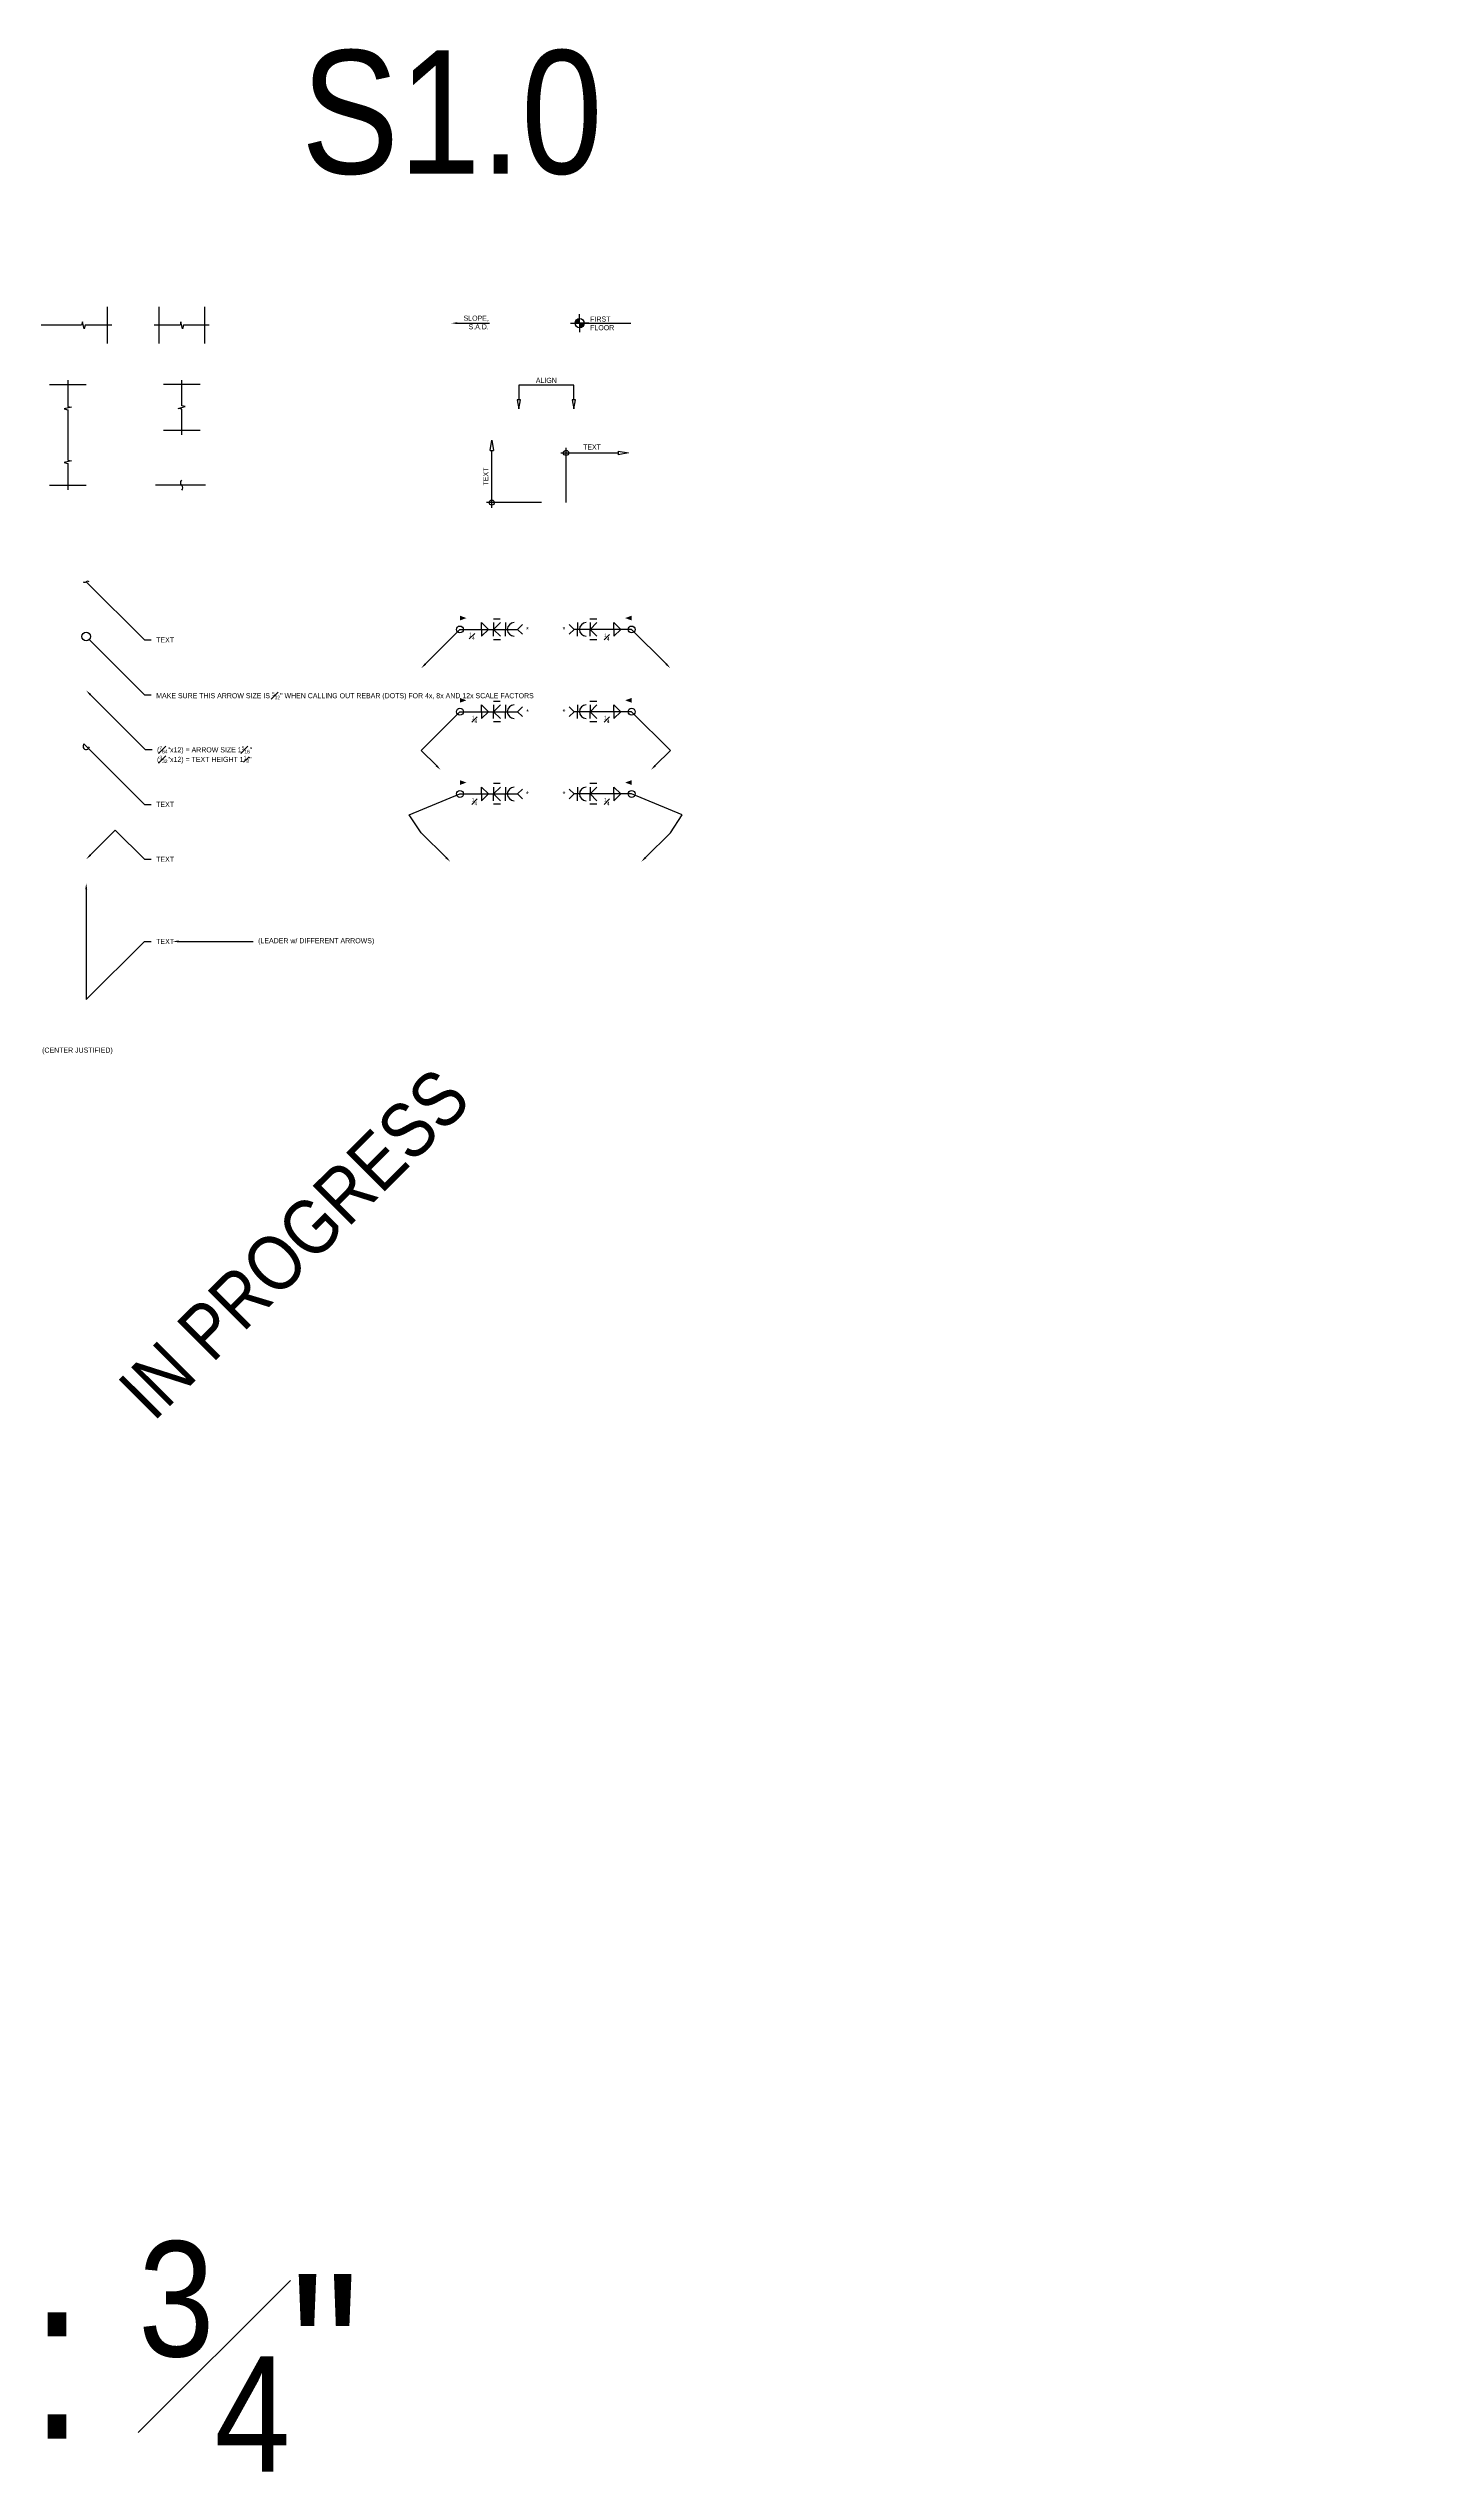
# Model space of a CAD drawing. Header units: inches. Extents: x -16404 to 14624, y -1591 to 16152.
# Drawn here: x 911.1 to 1110.5, y -377.3 to -23.7 of the extents above; entities that cross this region are included whole.
import ezdxf
from ezdxf import colors
from ezdxf.entities.mleader import LeaderData, LeaderLine
from ezdxf.math import Vec2, Vec3

# ---------------------------------------------------------------- set-up
doc = ezdxf.new("R2010")
doc.units = ezdxf.units.IN
doc.header["$LTSCALE"] = 24
doc.header["$MEASUREMENT"] = 0
doc.layers.get('0').update_dxf_attribs({"linetype": 'CONTINUOUS'})
doc.layers.get('DefPoints').update_dxf_attribs({"color": 251, "linetype": 'CONTINUOUS'})
for name, color, linetype, plot in [('DESIGNER COMMENTS', 221, 'CONTINUOUS', False), ('S-ANNO-GRID-NONPLOT', 251, 'CONTINUOUS', False), ('S-ANNO-NONPLOT', 253, 'CONTINUOUS', False)]:
    doc.layers.add(name, color=color, linetype=linetype, plot=plot)
for name, color, linetype in [('S-ANNO-DIMS', 2, 'CONTINUOUS'), ('S-ANNO-NOTE', 4, 'CONTINUOUS'), ('S-ANNO-NOTE-EXIST', 251, 'CONTINUOUS'), ('S-BREAK', 2, 'CONTINUOUS'), ('S-ROOM-NAME', 252, 'CONTINUOUS')]:
    doc.layers.add(name, color=color, linetype=linetype)
doc.styles.add('Arial', font='arial.ttf', dxfattribs={"width": 0.85})
doc.dimstyles.new('DIM-8_Se', dxfattribs={"dimscale": 8, "dimtxt": 0.09375, "dimasz": 0.109375, "dimexe": 0.0625, "dimexo": 0.0625, "dimgap": 0.0625, "dimtad": 1, "dimdec": 4, "dimzin": 11, "dimdsep": 46, "dimlunit": 4, "dimtxsty": 'Arial', "dimblk": 'ARCHTICK', "dimcen": 0.125, "dimdle": 0.0625, "dimclrd": 256, "dimclre": 256, "dimclrt": 4, "dimadec": 0, "dimazin": 0, "dimtfac": 0.75, "dimtdec": 4, "dimtmove": 0, "dimatfit": 3, "dimfxl": 1, "dimfrac": 1, "dimtolj": 1, "dimtzin": 0, "dimarcsym": 0})

# ---------------------------------------------------------------- blocks, each defined once
blk = doc.blocks.new('ELEV-SYMB')
at = {"color": 2}
for points in [[(-2, 0), (0, 0), (0, 2)], [(2, 0), (0, 0), (0, -2)]]:
    blk.add_lwpolyline(points, dxfattribs=at)
at = {"color": 2, "const_width": 1}
for points in [[(0, 0.5, 0.414214), (-0.5, 0, 0.414214)], [(0, -0.5, 0.414214), (0.5, 0, 0.414214)]]:
    blk.add_lwpolyline(points, format="xyb", dxfattribs=at)
at = {"color": 2}
blk.add_circle((0, 0), 1, dxfattribs=at)
blk = doc.blocks.new('_Small')
at = {"color": 0, "linetype": 'ByBlock', "lineweight": -2}
blk.add_circle((0, 0), 0.25, dxfattribs=at)
blk = doc.blocks.new('_ClosedBlank')
at = {"color": 0, "linetype": 'ByBlock', "lineweight": -2}
for p, q in [((-1, 0.17), (0, 0)), ((-1, 0.17), (-1, -0.17)), ((0, 0), (-1, -0.17))]:
    blk.add_line(p, q, dxfattribs=at)
blk = doc.blocks.new('*D1107')
at = {"layer": 'DefPoints', "color": 0, "transparency": 16777216}
for p in [(995.66, -82.75), (995.66, -82.75), (986.57, -89.99)]:
    blk.add_point(p, dxfattribs=at)
at = {"layer": 'S-ANNO-DIMS', "lineweight": -2, "transparency": 16777216}
for p, q in [((985.82, -82.75), (994.16, -82.75)), ((986.57, -89.99), (986.57, -82))]:
    blk.add_line(p, q, dxfattribs=at)
at = {"layer": 'S-ANNO-DIMS', "lineweight": -2, "transparency": 16777216, "xscale": 1.5, "yscale": 1.5, "zscale": 1.5, "rotation": 180}
blk.add_blockref('_Small', (986.57, -82.75), dxfattribs=at)
at = {"layer": 'S-ANNO-DIMS', "lineweight": -2, "transparency": 16777216, "xscale": 1.5, "yscale": 1.5, "zscale": 1.5}
blk.add_blockref('_ClosedBlank', (995.66, -82.75), dxfattribs=at)
at = {"layer": 'S-ANNO-DIMS', "color": 4, "transparency": 16777216, "insert": (990.36, -81.88), "char_height": 0.75, "attachment_point": 5, "style": 'Arial'}
blk.add_mtext('\\A1;TEXT ', dxfattribs=at)
blk = doc.blocks.new('_Integral')
at = {"color": 0, "linetype": 'ByBlock', "lineweight": -2}
for centre, start, end in [((0.44, -0.09), 102, 168), ((-0.44, 0.09), 282, 348)]:
    blk.add_arc(centre, 0.454, start, end, dxfattribs=at)
blk = doc.blocks.new('_DotBlank')
at = {"color": 0, "lineweight": -2}
blk.add_line((-0.5, 0), (-1, 0), dxfattribs=at)
blk.add_circle((0, 0), 0.5, dxfattribs=at)
blk = doc.blocks.new('ARROW-LOOP')
at = {"color": 0}
blk.add_lwpolyline([(-1.81, 0), (0.54, 0, 1.317177), (-0.46, -0.28)], format="xyb", dxfattribs=at)
blk = doc.blocks.new('SE_BREAK_3IN')
at = {"layer": 'S-BREAK'}
blk.add_lwpolyline([(0, -0.37, 0.408465), (0, 0, -0.407415), (0, 0.37, -2.166217)], format="xyb", dxfattribs=at)
blk = doc.blocks.new('Se_BREAK SYMBOL')
at = {"color": 0, "linetype": 'ByBlock'}
blk.add_lwpolyline([(6, 0), (0.38, 0), (0.19, -0.78), (-0.19, 0.78), (-0.38, 0), (-6, 0)], dxfattribs=at)
blk = doc.blocks.new('*D1113')
at = {"layer": 'DefPoints', "color": 0, "transparency": 16777216}
for p in [(975.74, -80.89), (975.74, -80.89), (982.98, -89.99)]:
    blk.add_point(p, dxfattribs=at)
at = {"layer": 'S-ANNO-DIMS', "lineweight": -2, "transparency": 16777216}
for p, q in [((975.74, -90.74), (975.74, -82.39)), ((982.98, -89.99), (974.99, -89.99))]:
    blk.add_line(p, q, dxfattribs=at)
at = {"layer": 'S-ANNO-DIMS', "lineweight": -2, "transparency": 16777216, "xscale": 1.5, "yscale": 1.5, "zscale": 1.5}
for name, p, rotation in [('_ClosedBlank', (975.74, -80.89), 90), ('_Small', (975.74, -89.99), 270)]:
    blk.add_blockref(name, p, dxfattribs=dict(at, rotation=rotation))
at = {"layer": 'S-ANNO-DIMS', "color": 4, "transparency": 16777216, "insert": (974.87, -86.19), "char_height": 0.75, "attachment_point": 5, "rotation": 90, "style": 'Arial'}
blk.add_mtext('\\A1;TEXT ', dxfattribs=at)

msp = doc.modelspace()

# ---------------------------------------------------------------- linework, layer by layer
at = {"layer": 'S-ANNO-DIMS'}
msp.add_lwpolyline([(987.94983, -75.00211), (987.44983, -75.00211), (987.69983, -76.33544), (987.94983, -75.00211), (987.69983, -75.00211), (987.69983, -72.88077), (979.69983, -72.88077), (979.69983, -75.00211), (979.44983, -75.00211), (979.69983, -76.33544), (979.94983, -75.00211), (979.44983, -75.00211)], dxfattribs=at)
at = {"layer": 'S-ANNO-NONPLOT'}
for p, q in [((919.63669, -61.44977), (919.63669, -66.7831)), ((927.18502, -61.44977), (927.18502, -66.7831)), ((933.85169, -61.44977), (933.85169, -66.7831)), ((911.24127, -72.7831), (916.5746, -72.7831)), ((933.18502, -72.7831), (927.85169, -72.7831)), ((933.18502, -79.44977), (927.85169, -79.44977)), ((911.24127, -87.45754), (916.5746, -87.45754))]:
    msp.add_line(p, q, dxfattribs=at)
msp.add_lwpolyline([(933.98747, -87.45754), (926.67054, -87.45754)], dxfattribs=at)
at = {"layer": 'S-ANNO-NOTE', "color": 2}
msp.add_line((987.22604, -63.814), (996.02924, -63.814), dxfattribs=at)
at = {"layer": 'S-ANNO-NOTE'}
for p, q in [((976.97447, -107.00039), (975.97447, -107.00039)), ((977.75081, -107.50039), (977.75081, -108.50039)), ((977.75081, -109.50039), (977.75081, -108.50039)), ((988.2618, -107.50039), (988.2618, -108.50039)), ((988.2618, -109.50039), (988.2618, -108.50039)), ((991.04662, -107.00039), (990.04662, -107.00039)), ((977.00185, -110.00039), (976.00185, -110.00039)), ((991.04662, -110.00039), (990.04662, -110.00039)), ((976.97447, -119.00039), (975.97447, -119.00039)), ((977.75081, -119.50039), (977.75081, -120.50039)), ((988.2618, -119.50039), (988.2618, -120.50039)), ((991.04662, -119.00039), (990.04662, -119.00039)), ((977.00185, -122.00039), (976.00185, -122.00039)), ((977.75081, -121.50039), (977.75081, -120.50039)), ((988.2618, -121.50039), (988.2618, -120.50039)), ((991.04662, -122.00039), (990.04662, -122.00039)), ((976.97447, -131.00039), (975.97447, -131.00039)), ((977.00185, -134.00039), (976.00185, -134.00039)), ((977.75081, -131.50039), (977.75081, -132.50039)), ((977.75081, -133.50039), (977.75081, -132.50039)), ((988.2618, -131.50039), (988.2618, -132.50039)), ((988.2618, -133.50039), (988.2618, -132.50039)), ((991.04662, -131.00039), (990.04662, -131.00039)), ((991.04662, -134.00039), (990.04662, -134.00039))]:
    msp.add_line(p, q, dxfattribs=at)
for points in [[(971.10281, -108.50039, 0, 0, 0), (971.10281, -106.84241, 0.68404, 0, 0), (972.0425, -106.84241, 0, 0, 0)], [(996.13372, -108.50039, 0, 0, 0), (996.13372, -106.84241, 0.68404, 0, 0), (995.19403, -106.84241, 0, 0, 0)], [(971.10281, -120.50039, 0, 0, 0), (971.10281, -118.84241, 0.68404, 0, 0), (972.0425, -118.84241, 0, 0, 0)], [(996.13372, -120.50039, 0, 0, 0), (996.13372, -118.84241, 0.68404, 0, 0), (995.19403, -118.84241, 0, 0, 0)], [(971.10281, -132.50039, 0, 0, 0), (971.10281, -130.84241, 0.68404, 0, 0), (972.0425, -130.84241, 0, 0, 0)], [(996.13372, -132.50039, 0, 0, 0), (996.13372, -130.84241, 0.68404, 0, 0), (995.19403, -130.84241, 0, 0, 0)]]:
    msp.add_lwpolyline(points, format="xyseb", dxfattribs=at)
for points in [[(974.25289, -108.50039), (974.25289, -107.50039), (975.25289, -108.50039)], [(974.25289, -108.50039), (974.25289, -109.50039), (975.25289, -108.50039)], [(976.00185, -107.50039), (976.00185, -108.50039), (977.00185, -107.50039)], [(976.00185, -109.50039), (976.00185, -108.50039), (977.00185, -109.50039)], [(980.20493, -109.2075), (979.49783, -108.50039), (980.20493, -107.79328)], [(987.03159, -109.2075), (987.7387, -108.50039), (987.03159, -107.79328)], [(990.074, -107.50039), (990.074, -108.50039), (991.074, -107.50039)], [(990.074, -109.50039), (990.074, -108.50039), (991.074, -109.50039)], [(993.55389, -108.50039), (993.55389, -107.50039), (994.55389, -108.50039)], [(993.55389, -108.50039), (993.55389, -109.50039), (994.55389, -108.50039)], [(974.25289, -120.50039), (974.25289, -119.50039), (975.25289, -120.50039)], [(976.00185, -119.50039), (976.00185, -120.50039), (977.00185, -119.50039)], [(980.20493, -121.2075), (979.49783, -120.50039), (980.20493, -119.79328)], [(987.03159, -121.2075), (987.7387, -120.50039), (987.03159, -119.79328)], [(990.074, -119.50039), (990.074, -120.50039), (991.074, -119.50039)], [(993.55389, -120.50039), (993.55389, -119.50039), (994.55389, -120.50039)], [(974.25289, -120.50039), (974.25289, -121.50039), (975.25289, -120.50039)], [(976.00185, -121.50039), (976.00185, -120.50039), (977.00185, -121.50039)], [(990.074, -121.50039), (990.074, -120.50039), (991.074, -121.50039)], [(993.55389, -120.50039), (993.55389, -121.50039), (994.55389, -120.50039)], [(974.25289, -132.50039), (974.25289, -131.50039), (975.25289, -132.50039)], [(974.25289, -132.50039), (974.25289, -133.50039), (975.25289, -132.50039)], [(976.00185, -131.50039), (976.00185, -132.50039), (977.00185, -131.50039)], [(976.00185, -133.50039), (976.00185, -132.50039), (977.00185, -133.50039)], [(980.20493, -133.2075), (979.49783, -132.50039), (980.20493, -131.79328)], [(987.03159, -133.2075), (987.7387, -132.50039), (987.03159, -131.79328)], [(990.074, -131.50039), (990.074, -132.50039), (991.074, -131.50039)], [(990.074, -133.50039), (990.074, -132.50039), (991.074, -133.50039)], [(993.55389, -132.50039), (993.55389, -131.50039), (994.55389, -132.50039)], [(993.55389, -132.50039), (993.55389, -133.50039), (994.55389, -132.50039)]]:
    msp.add_lwpolyline(points, dxfattribs=at)
for centre in [(971.10281, -108.50039), (996.13372, -108.50039), (971.10281, -120.50039), (996.13372, -120.50039), (971.10281, -132.50039), (996.13372, -132.50039)]:
    msp.add_circle(centre, 0.5, dxfattribs=at)
for centre, start, end in [((979.0714, -108.57098), 93.7722975, 176.2277025), ((979.0714, -108.4298), 183.7722975, 266.2277025), ((989.58239, -108.57098), 93.7722975, 176.2277025), ((989.58239, -108.4298), 183.7722975, 266.2277025), ((979.0714, -120.57098), 93.7722975, 176.2277025), ((989.58239, -120.57098), 93.7722975, 176.2277025), ((979.0714, -120.4298), 183.7722975, 266.2277025), ((989.58239, -120.4298), 183.7722975, 266.2277025), ((979.0714, -132.57098), 93.7722975, 176.2277025), ((979.0714, -132.4298), 183.7722975, 266.2277025), ((989.58239, -132.57098), 93.7722975, 176.2277025), ((989.58239, -132.4298), 183.7722975, 266.2277025)]:
    msp.add_arc(centre, 1.07291, start, end, dxfattribs=at)
at = {"layer": 'S-BREAK'}
for points in [[(920.30335, -64.11643), (916.41479, -64.11643), (916.2886, -64.63533), (916.03622, -63.59753), (915.91003, -64.11643), (908.57757, -64.11643), (908.45138, -64.63533), (908.199, -63.59753), (908.07281, -64.11643), (904.23991, -64.11643)], [(913.90794, -72.11643), (913.90794, -75.94933), (914.42684, -76.07552), (913.38904, -76.3279), (913.90794, -76.45409), (913.90794, -83.78655), (914.42684, -83.91274), (913.38904, -84.16512), (913.90794, -84.29131), (913.90794, -88.12421)]]:
    msp.add_lwpolyline(points, dxfattribs=at)

# ---------------------------------------------------------------- block references
at = {"layer": 'S-ANNO-NOTE', "xscale": 0.6666666666666666, "yscale": 0.6666666666666666, "zscale": 0.6666666666666666}
msp.add_blockref('ELEV-SYMB', (988.55938, -63.814), dxfattribs=at)
at = {"layer": 'S-BREAK'}
for name, p, xscale, yscale, zscale in [('Se_BREAK SYMBOL', (930.51835, -64.11643), 0.6666666666666666, 0.6666666666666666, 0.6666666666666666), ('SE_BREAK_3IN', (930.51835, -87.45754), 2, 2, 2)]:
    msp.add_blockref(name, p, dxfattribs=dict(at, xscale=xscale, yscale=yscale, zscale=zscale))
at = {"layer": 'S-BREAK', "xscale": 0.6666666666666666, "yscale": 0.6666666666666666, "zscale": 0.6666666666666666, "rotation": 270}
msp.add_blockref('Se_BREAK SYMBOL', (930.51835, -76.11643), dxfattribs=at)

# ---------------------------------------------------------------- texts
at = {"layer": 'S-ANNO-GRID-NONPLOT', "color": 191, "insert": (991.9061, -24), "char_height": 18, "width": 59.0975878, "attachment_point": 3, "style": 'Arial'}
msp.add_mtext('S1.0', dxfattribs=at)
at = {"layer": 'S-ANNO-NOTE', "insert": (975.31073, -62.71747), "char_height": 0.75, "width": 3.8678273, "attachment_point": 3, "rotation": 359.8065106, "style": 'Arial'}
msp.add_mtext('SLOPE, S.A.D.', dxfattribs=at)
at = {"layer": 'S-ANNO-NOTE', "style": 'Arial'}
for s, insert, char_height, width, attachment_point in [('FIRST\\PFLOOR', (990.0972, -62.84114), 0.75, 12.0077712, 1), ('ALIGN', (983.69983, -72.54744), 0.75, 3.2306086, 8), ('\\A1;{\\H0.7x;\\S1#4;}', (972.46572, -108.97339), 0.75, 1.3935525, 1), ('*', (980.73277, -108.50039), 0.75, 8.4425806, 4), ('*', (986.46918, -108.50039), 0.75, 9.7010774, 6), ('\\A1;{\\H0.7x;\\S1#4;}', (992.91363, -109.10015), 0.75, 2.4380472, 3), ('*', (980.76735, -120.50039), 0.75, 9.7010774, 4), ('*', (986.46918, -120.50039), 0.75, 9.7010774, 6), ('\\A1;{\\H0.7x;\\S1#4;}', (973.61263, -121.10015), 0.75, 2.4380472, 3), ('\\A1;{\\H0.7x;\\S1#4;}', (992.91363, -121.10015), 0.75, 2.4380472, 3), ('\\A1;{\\H0.7x;\\S1#4;}', (973.61263, -133.10015), 0.75, 2.4380472, 3), ('*', (980.73277, -132.50039), 0.75, 8.4425806, 4), ('*', (986.46918, -132.50039), 0.75, 9.7010774, 6), ('\\A1;{\\H0.7x;\\S1#4;}', (992.91363, -133.10015), 0.75, 2.4380472, 3), ('\\A1;1{\\H0.7x;\\S1#2;\\H1.4286x;" = 1\'-0"\\P\\H0.99998x;8x\\PTEXT SIZE: \\H0.7x;\\S3#4;\\H1.4286x;"}', (764.27369, -258.86059), 24, 383.8709751, 1)]:
    msp.add_mtext(s, dxfattribs=dict(at, insert=insert, char_height=char_height, width=width, attachment_point=attachment_point))
at = {"layer": 'S-ANNO-NOTE', "color": 191, "insert": (910.15055, -169.99218), "char_height": 0.75, "width": 10.4807638, "attachment_point": 4, "style": 'Arial'}
msp.add_mtext('(CENTER JUSTIFIED)', dxfattribs=at)
at = {"layer": 'S-ROOM-NAME', "ltscale": 0.25, "insert": (946.91637, -198.14197), "char_height": 8, "width": 86.1334112, "attachment_point": 5, "rotation": 45, "style": 'Arial'}
msp.add_mtext('{\\fArial|b0|i0|c0|p34;IN PROGRESS}', dxfattribs=at)

# ---------------------------------------------------------------- dimensions: what is measured, and where the dimension line sits
at = {"layer": 'S-ANNO-DIMS'}
for base, p1, p2, angle, picture, middle in [((975.74483, -80.89447), (982.97654, -89.98628), (975.74483, -80.89447), 270, '*D1113', (974.86983, -86.19037)), ((995.65898, -82.75456), (986.56717, -89.98628), (995.65898, -82.75456), 180, '*D1107', (990.36307, -81.87956))]:
    dim = msp.add_linear_dim(base=base, p1=p1, p2=p2, angle=angle, text='TEXT ', dimstyle='DIM-8_Se', override={"dimasz": 0.1875, "dimexe": 0.09375, "dimexo": 0, "dimblk1": 'Small', "dimblk2": 'ClosedBlank', "dimsah": 1, "dimdle": 0.09375, "dimse2": 1}, dxfattribs=at)
    dim.commit()
    dim.dimension.update_dxf_attribs({"geometry": picture, "text_midpoint": middle})

# ---------------------------------------------------------------- leaders
at = {"layer": 'DESIGNER COMMENTS'}
ml = msp.add_multileader_mtext('Standard', dxfattribs=at)
ml.set_content('\\A1;{\\C256;TEXT IS BOTTOM LEFT JUSTIFIED TO KEEP CONSISTENT GAP BETWEEN DETAIL TITLE & NOTES}', color=4, style='Arial')
ml.set_leader_properties(color=256)
ml.build(insert=Vec2(0, 0))
ml.multileader.update_dxf_attribs({"dogleg_length": 0.36, "arrow_head_size": 1.3125, "scale": 12})
ctx = ml.context
ctx.base_point, ctx.scale, ctx.char_height, ctx.arrow_head_size, ctx.landing_gap_size, ctx.plane_origin = Vec3(1300.91604, -195.48179), 12, 1.125, 1.3125, 1.08, Vec3(1362.10644, 78.40238)
ctx.text_align_type = 2
notes = []
notes.append((ctx, [(0, (1, 1, 0), (1326.36823, -195.48179), (-1, 0), 1.5, [(0, [(1330.95113, -200.19208)], 0, [])])]))
ctx.mtext.insert, ctx.mtext.width, ctx.mtext.defined_height, ctx.mtext.alignment, ctx.mtext.flow_direction = Vec3(1321.99293, -194.90624), 23.8462861, 6.3354, 3, 5
at = {"layer": 'S-ANNO-NOTE'}
ml = msp.add_multileader_mtext('Standard', dxfattribs=at)
ml.set_content('', color=4, style='Arial')
ml.set_leader_properties(color=2)
ml.build(insert=Vec2(0, 0))
ml.multileader.update_dxf_attribs({"has_dogleg": 0, "dogleg_length": 1.21451, "arrow_head_size": 0.875, "scale": 8})
ctx = ml.context
ctx.base_point, ctx.scale, ctx.char_height, ctx.arrow_head_size, ctx.landing_gap_size, ctx.plane_origin, ctx.plane_x_axis, ctx.plane_y_axis = Vec3(976.833, -63.814), 8, 0.75, 0.875, 0.72, Vec3(967.33352, -56.7834), Vec3(-1, 0), Vec3(0, -1)
ctx.text_align_type = 2
notes.append((ctx, [(0, (1, 1, 0), (974.12508, -63.814), (1, 0), 1.26792, [(0, [(969.85023, -63.814)], 0, [])])]))
ctx.mtext.insert, ctx.mtext.text_direction, ctx.mtext.rotation, ctx.mtext.alignment, ctx.mtext.flow_direction = Vec3(976.113, -64.189), Vec3(-1, 0), 3.141592654, 3, 5
ml = msp.add_multileader_mtext('Standard', dxfattribs=at)
ml.set_content('TEXT', color=4, style='Arial')
ml.set_leader_properties(color=2)
ml.set_arrow_properties(name='INTEGRAL')
ml.build(insert=Vec2(0, 0))
ml.multileader.update_dxf_attribs({"dogleg_length": 0.36, "arrow_head_size": 0.875, "scale": 8})
ctx = ml.context
ctx.base_point, ctx.scale, ctx.char_height, ctx.arrow_head_size, ctx.landing_gap_size, ctx.plane_origin = Vec3(926.07092, -110.02401), 8, 0.75, 0.875, 0.72, Vec3(881.36413, 188.31081)
notes.append((ctx, [(0, (1, 1, 0), (925.07092, -110.02401), (1, 0), 1, [(0, [(916.58564, -101.53873)], 0, [])])]))
ctx.mtext.insert, ctx.mtext.width, ctx.mtext.flow_direction = Vec3(926.79092, -109.64901), 16, 5
ml = msp.add_multileader_mtext('Standard', dxfattribs=at)
ml.set_content('\\A1;{\\C4;MAKE SURE THIS ARROW SIZE IS \\H0.7x;\\S5#32;\\H1.4286x;" WHEN CALLING OUT REBAR (DOTS) FOR 4x, 8x AND 12x SCALE FACTORS}', color=4, style='Arial')
ml.set_leader_properties(color=2)
ml.set_arrow_properties(name='DOTBLANK')
ml.build(insert=Vec2(0, 0))
ml.multileader.update_dxf_attribs({"dogleg_length": 0.36, "arrow_head_size": 1.25, "scale": 8})
ctx = ml.context
ctx.base_point, ctx.scale, ctx.char_height, ctx.arrow_head_size, ctx.landing_gap_size, ctx.plane_origin = Vec3(926.07092, -118.02401), 8, 0.75, 1.25, 0.72, Vec3(881.36413, 180.31081)
notes.append((ctx, [(0, (1, 1, 0), (925.07092, -118.02401), (1, 0), 1, [(0, [(916.58564, -109.53873)], 0, [])])]))
ctx.mtext.insert, ctx.mtext.width, ctx.mtext.defined_height, ctx.mtext.flow_direction = Vec3(926.79092, -117.64261), 16, 2.51618, 5
ml = msp.add_multileader_mtext('Standard', dxfattribs=at)
ml.set_content('', color=4, style='Arial')
ml.set_leader_properties(color=2)
ml.build(insert=Vec2(0, 0))
ml.multileader.update_dxf_attribs({"dogleg_length": 1.21451, "arrow_head_size": 0.875, "scale": 8})
ctx = ml.context
ctx.base_point, ctx.scale, ctx.char_height, ctx.arrow_head_size, ctx.landing_gap_size, ctx.plane_origin = Vec3(979.49783, -108.50039), 8, 0.75, 0.875, 0.72, Vec3(964.07221, -115.53099)
notes.append((ctx, [(0, (1, 1, 0), (971.10281, -108.50039), (1, 0), 8.39502, [(0, [(965.44595, -114.15724)], 0, [])])]))
ctx.mtext.insert, ctx.mtext.flow_direction = Vec3(980.21783, -108.12539), 5
ml = msp.add_multileader_mtext('Standard', dxfattribs=at)
ml.set_content('', color=4, style='Arial')
ml.set_leader_properties(color=2)
ml.build(insert=Vec2(0, 0))
ml.multileader.update_dxf_attribs({"dogleg_length": 1.21451, "arrow_head_size": 0.875, "scale": 8})
ctx = ml.context
ctx.base_point, ctx.scale, ctx.char_height, ctx.arrow_head_size, ctx.landing_gap_size, ctx.plane_origin = Vec3(986.2987, -108.50039), 8, 0.75, 0.875, 0.72, Vec3(1003.16432, -115.53099)
ctx.text_align_type = 2
notes.append((ctx, [(0, (1, 1, 0), (996.13372, -108.50039), (-1, 0), 8.39502, [(0, [(1001.79057, -114.15724)], 0, [])])]))
ctx.mtext.insert, ctx.mtext.alignment, ctx.mtext.flow_direction = Vec3(987.0187, -108.12539), 3, 5
ml = msp.add_multileader_mtext('Standard', dxfattribs=at)
ml.set_content('\\A1;{\\C4;(\\H0.7x;\\S7#64;\\H1.4286x;"x12) = ARROW SIZE 1\\H0.7x;\\S5#16;\\H1.4286x;"\\P(\\H0.7x;\\S3#32;\\H1.4286x;"x12) = TEXT HEIGHT 1\\H0.7x;\\S1#8;\\H1.4286x;"}', color=4, style='Arial')
ml.set_leader_properties(color=2)
ml.build(insert=Vec2(0, 0))
ml.multileader.update_dxf_attribs({"dogleg_length": 0.36, "arrow_head_size": 0.875, "scale": 8})
ctx = ml.context
ctx.base_point, ctx.scale, ctx.char_height, ctx.arrow_head_size, ctx.landing_gap_size, ctx.plane_origin = Vec3(926.19532, -126.02401), 8, 0.75, 0.875, 0.72, Vec3(881.48854, 172.31081)
notes.append((ctx, [(0, (1, 1, 0), (925.19532, -126.02401), (1, 0), 1, [(0, [(916.58564, -117.41432)], 0, [])])]))
ctx.mtext.insert, ctx.mtext.width, ctx.mtext.flow_direction = Vec3(926.91532, -125.53875), 16, 5
ml = msp.add_multileader_mtext('Standard', dxfattribs=at)
ml.set_content('', color=4, style='Arial')
ml.set_leader_properties(color=2)
ml.build(insert=Vec2(0, 0))
ml.multileader.update_dxf_attribs({"dogleg_length": 1.21451, "arrow_head_size": 0.875, "scale": 8})
ctx = ml.context
ctx.base_point, ctx.scale, ctx.char_height, ctx.arrow_head_size, ctx.landing_gap_size, ctx.plane_origin = Vec3(979.49783, -120.50039), 8, 0.75, 0.875, 0.72, Vec3(964.07221, -127.53099)
notes.append((ctx, [(0, (1, 1, 0), (971.10281, -120.50039), (1, 0), 8.39502, [(0, [(968.27438, -128.98567), (965.44595, -126.15724)], 0, [])])]))
ctx.mtext.insert, ctx.mtext.flow_direction = Vec3(980.21783, -120.12539), 5
ml = msp.add_multileader_mtext('Standard', dxfattribs=at)
ml.set_content('', color=4, style='Arial')
ml.set_leader_properties(color=2)
ml.build(insert=Vec2(0, 0))
ml.multileader.update_dxf_attribs({"dogleg_length": 1.21451, "arrow_head_size": 0.875, "scale": 8})
ctx = ml.context
ctx.base_point, ctx.scale, ctx.char_height, ctx.arrow_head_size, ctx.landing_gap_size, ctx.plane_origin = Vec3(986.2987, -120.50039), 8, 0.75, 0.875, 0.72, Vec3(1003.16432, -127.53099)
ctx.text_align_type = 2
notes.append((ctx, [(0, (1, 1, 0), (996.13372, -120.50039), (-1, 0), 8.39502, [(0, [(998.96215, -128.98567), (1001.79057, -126.15724)], 0, [])])]))
ctx.mtext.insert, ctx.mtext.alignment, ctx.mtext.flow_direction = Vec3(987.0187, -120.12539), 3, 5
ml = msp.add_multileader_mtext('Standard', dxfattribs=at)
ml.set_content('TEXT', color=4, style='Arial')
ml.set_leader_properties(color=2)
ml.set_arrow_properties(name='ARROW-LOOP')
ml.build(insert=Vec2(0, 0))
ml.multileader.update_dxf_attribs({"dogleg_length": 0.36, "arrow_head_size": 0.875, "scale": 8})
ctx = ml.context
ctx.base_point, ctx.scale, ctx.char_height, ctx.arrow_head_size, ctx.landing_gap_size, ctx.plane_origin = Vec3(926.07092, -134.02401), 8, 0.75, 0.875, 0.72, Vec3(881.36413, 164.31081)
notes.append((ctx, [(0, (1, 1, 0), (925.07092, -134.02401), (1, 0), 1, [(0, [(916.58564, -125.53873)], 0, [])])]))
ctx.mtext.insert, ctx.mtext.width, ctx.mtext.flow_direction = Vec3(926.79092, -133.64901), 16, 5
ml = msp.add_multileader_mtext('Standard', dxfattribs=at)
ml.set_content('', color=4, style='Arial')
ml.set_leader_properties(color=2)
ml.build(insert=Vec2(0, 0))
ml.multileader.update_dxf_attribs({"dogleg_length": 1.21451, "arrow_head_size": 0.875, "scale": 8})
ctx = ml.context
ctx.base_point, ctx.scale, ctx.char_height, ctx.arrow_head_size, ctx.landing_gap_size, ctx.plane_origin = Vec3(979.49783, -132.50039), 8, 0.75, 0.875, 0.72, Vec3(964.07221, -139.53099)
notes.append((ctx, [(0, (1, 1, 0), (971.10281, -132.50039), (1, 0), 8.39502, [(1, [(969.68859, -142.39988), (965.44595, -138.15724), (963.71177, -135.56186)], 0, [])])]))
ctx.mtext.insert, ctx.mtext.flow_direction = Vec3(980.21783, -132.12539), 5
ml = msp.add_multileader_mtext('Standard', dxfattribs=at)
ml.set_content('', color=4, style='Arial')
ml.set_leader_properties(color=2)
ml.build(insert=Vec2(0, 0))
ml.multileader.update_dxf_attribs({"dogleg_length": 1.21451, "arrow_head_size": 0.875, "scale": 8})
ctx = ml.context
ctx.base_point, ctx.scale, ctx.char_height, ctx.arrow_head_size, ctx.landing_gap_size, ctx.plane_origin = Vec3(986.2987, -132.50039), 8, 0.75, 0.875, 0.72, Vec3(1003.16432, -139.53099)
ctx.text_align_type = 2
notes.append((ctx, [(0, (1, 1, 0), (996.13372, -132.50039), (-1, 0), 8.39502, [(1, [(997.54793, -142.39988), (1001.79057, -138.15724), (1003.52475, -135.56186)], 0, [])])]))
ctx.mtext.insert, ctx.mtext.alignment, ctx.mtext.flow_direction = Vec3(987.0187, -132.12539), 3, 5
ml = msp.add_multileader_mtext('Standard', dxfattribs=at)
ml.set_content('TEXT', color=4, style='Arial')
ml.set_leader_properties(color=2)
ml.build(insert=Vec2(0, 0))
ml.multileader.update_dxf_attribs({"dogleg_length": 21.88349, "arrow_head_size": 0.875, "scale": 8})
ctx = ml.context
ctx.base_point, ctx.scale, ctx.char_height, ctx.arrow_head_size, ctx.landing_gap_size, ctx.plane_origin = Vec3(926.07092, -142.02401), 8, 0.75, 0.875, 0.72, Vec3(870.55551, 298.03704)
notes.append((ctx, [(0, (1, 1, 0), (925.07092, -142.02401), (1, 0), 1, [(0, [(916.58564, -142.02401), (920.82828, -137.78137)], 0, [])])]))
ctx.mtext.insert, ctx.mtext.width, ctx.mtext.flow_direction = Vec3(926.79092, -141.64901), 16, 5
ml = msp.add_multileader_mtext('Standard', dxfattribs=at)
ml.set_content('TEXT', color=4, style='Arial')
ml.set_leader_properties(color=2)
ml.build(insert=Vec2(0, 0))
ml.multileader.update_dxf_attribs({"dogleg_length": 0.36, "arrow_head_size": 0.875, "scale": 8})
ctx = ml.context
ctx.base_point, ctx.scale, ctx.char_height, ctx.arrow_head_size, ctx.landing_gap_size, ctx.plane_origin = Vec3(926.07092, -154.02401), 8, 0.75, 0.875, 0.72, Vec3(881.36413, 144.31081)
notes.append((ctx, [(0, (1, 1, 0), (925.07092, -154.02401), (1, 0), 1, [(1, [(916.58564, -145.53873), (916.58564, -162.50929)], 0, [])])]))
ctx.mtext.insert, ctx.mtext.width, ctx.mtext.flow_direction = Vec3(926.79092, -153.64901), 16, 5
at = {"layer": 'S-ANNO-NOTE', "color": 191}
ml = msp.add_multileader_mtext('Standard', dxfattribs=at)
ml.set_content('(LEADER w/ DIFFERENT ARROWS)', color=191, style='Arial')
ml.set_leader_properties(color=191)
ml.build(insert=Vec2(0, 0))
ml.multileader.update_dxf_attribs({"text_right_attachment_type": 3, "dogleg_length": 0.36, "arrow_head_size": 0.875, "scale": 8})
ctx = ml.context
ctx.base_point, ctx.scale, ctx.char_height, ctx.arrow_head_size, ctx.landing_gap_size, ctx.plane_origin = Vec3(940.94208, -154.02401), 8, 0.75, 0.875, 0.72, Vec3(895.37023, 143.08421)
ctx.right_attachment = 3
notes.append((ctx, [(0, (1, 1, 0), (939.94208, -154.02401), (1, 0), 1, [(0, [(929.1785, -154.02401)], 0, [])])]))
ctx.mtext.insert, ctx.mtext.width, ctx.mtext.defined_height, ctx.mtext.flow_direction = Vec3(941.66208, -153.53876), 19.9808359, 3.05428, 5
at = {"layer": 'S-ANNO-NOTE-EXIST'}
ml = msp.add_multileader_mtext('Standard', dxfattribs=at)
ml.set_content('{\\C256;TEXT}', color=4, style='Arial')
ml.set_leader_properties(color=256)
ml.set_arrow_properties(name='INTEGRAL')
ml.build(insert=Vec2(0, 0))
ml.multileader.update_dxf_attribs({"dogleg_length": 0.36, "arrow_head_size": 0.875, "scale": 8})
ctx = ml.context
ctx.base_point, ctx.scale, ctx.char_height, ctx.arrow_head_size, ctx.landing_gap_size, ctx.plane_origin = Vec3(866.64938, -111.51404), 8, 0.75, 0.875, 0.72, Vec3(820.56701, 186.82078)
notes.append((ctx, [(0, (1, 1, 0), (865.64938, -111.51404), (1, 0), 1, [(0, [(859.99253, -105.85719)], 0, [])])]))
ctx.mtext.insert, ctx.mtext.width, ctx.mtext.flow_direction = Vec3(867.36938, -111.13904), 16, 5
ml = msp.add_multileader_mtext('Standard', dxfattribs=at)
ml.set_content('{\\C256;TEXT}', color=4, style='Arial')
ml.set_leader_properties(color=256)
ml.set_arrow_properties(name='DOTBLANK')
ml.build(insert=Vec2(0, 0))
ml.multileader.update_dxf_attribs({"dogleg_length": 0.36, "arrow_head_size": 1.25, "scale": 8})
ctx = ml.context
ctx.base_point, ctx.scale, ctx.char_height, ctx.arrow_head_size, ctx.landing_gap_size, ctx.plane_origin = Vec3(866.64938, -119.51404), 8, 0.75, 1.25, 0.72, Vec3(820.56701, 178.82078)
notes.append((ctx, [(0, (1, 1, 0), (865.64938, -119.51404), (1, 0), 1, [(0, [(859.99253, -113.85719)], 0, [])])]))
ctx.mtext.insert, ctx.mtext.width, ctx.mtext.flow_direction = Vec3(867.36938, -119.13904), 16, 5
ml = msp.add_multileader_mtext('Standard', dxfattribs=at)
ml.set_content('{\\C256;TEXT}', color=4, style='Arial')
ml.set_leader_properties(color=256)
ml.set_arrow_properties(name='CLOSEDBLANK')
ml.build(insert=Vec2(0, 0))
ml.multileader.update_dxf_attribs({"dogleg_length": 0.36, "arrow_head_size": 0.875, "scale": 8})
ctx = ml.context
ctx.base_point, ctx.scale, ctx.char_height, ctx.arrow_head_size, ctx.landing_gap_size, ctx.plane_origin = Vec3(866.64938, -127.51404), 8, 0.75, 0.875, 0.72, Vec3(820.56701, 170.82078)
notes.append((ctx, [(0, (1, 1, 0), (865.64938, -127.51404), (1, 0), 1, [(0, [(859.99253, -121.85719)], 0, [])])]))
ctx.mtext.insert, ctx.mtext.width, ctx.mtext.flow_direction = Vec3(867.36938, -127.13904), 16, 5
ml = msp.add_multileader_mtext('Standard', dxfattribs=at)
ml.set_content('{\\C256;TEXT}', color=4, style='Arial')
ml.set_leader_properties(color=256)
ml.set_arrow_properties(name='ARROW-LOOP')
ml.build(insert=Vec2(0, 0))
ml.multileader.update_dxf_attribs({"dogleg_length": 0.36, "arrow_head_size": 0.875, "scale": 8})
ctx = ml.context
ctx.base_point, ctx.scale, ctx.char_height, ctx.arrow_head_size, ctx.landing_gap_size, ctx.plane_origin = Vec3(866.64938, -135.51404), 8, 0.75, 0.875, 0.72, Vec3(820.56701, 162.82078)
notes.append((ctx, [(0, (1, 1, 0), (865.64938, -135.51404), (1, 0), 1, [(0, [(859.99253, -129.85719)], 0, [])])]))
ctx.mtext.insert, ctx.mtext.width, ctx.mtext.flow_direction = Vec3(867.36938, -135.13904), 16, 5
for ctx, leaders in notes:
    for number, flags, end, landing, length, lines in leaders:
        leader = LeaderData()
        leader.index, (leader.has_last_leader_line, leader.has_dogleg_vector, leader.attachment_direction) = number, flags
        leader.last_leader_point, leader.dogleg_vector, leader.dogleg_length = Vec3(end), Vec3(landing), length
        for number, points, colour, breaks in lines:
            line = LeaderLine()
            line.index, line.vertices, line.color, line.breaks = number, Vec3.list(points), colors.encode_raw_color(colour), breaks
            leader.lines.append(line)
        ctx.leaders.append(leader)

doc.saveas('drawing.dxf')
